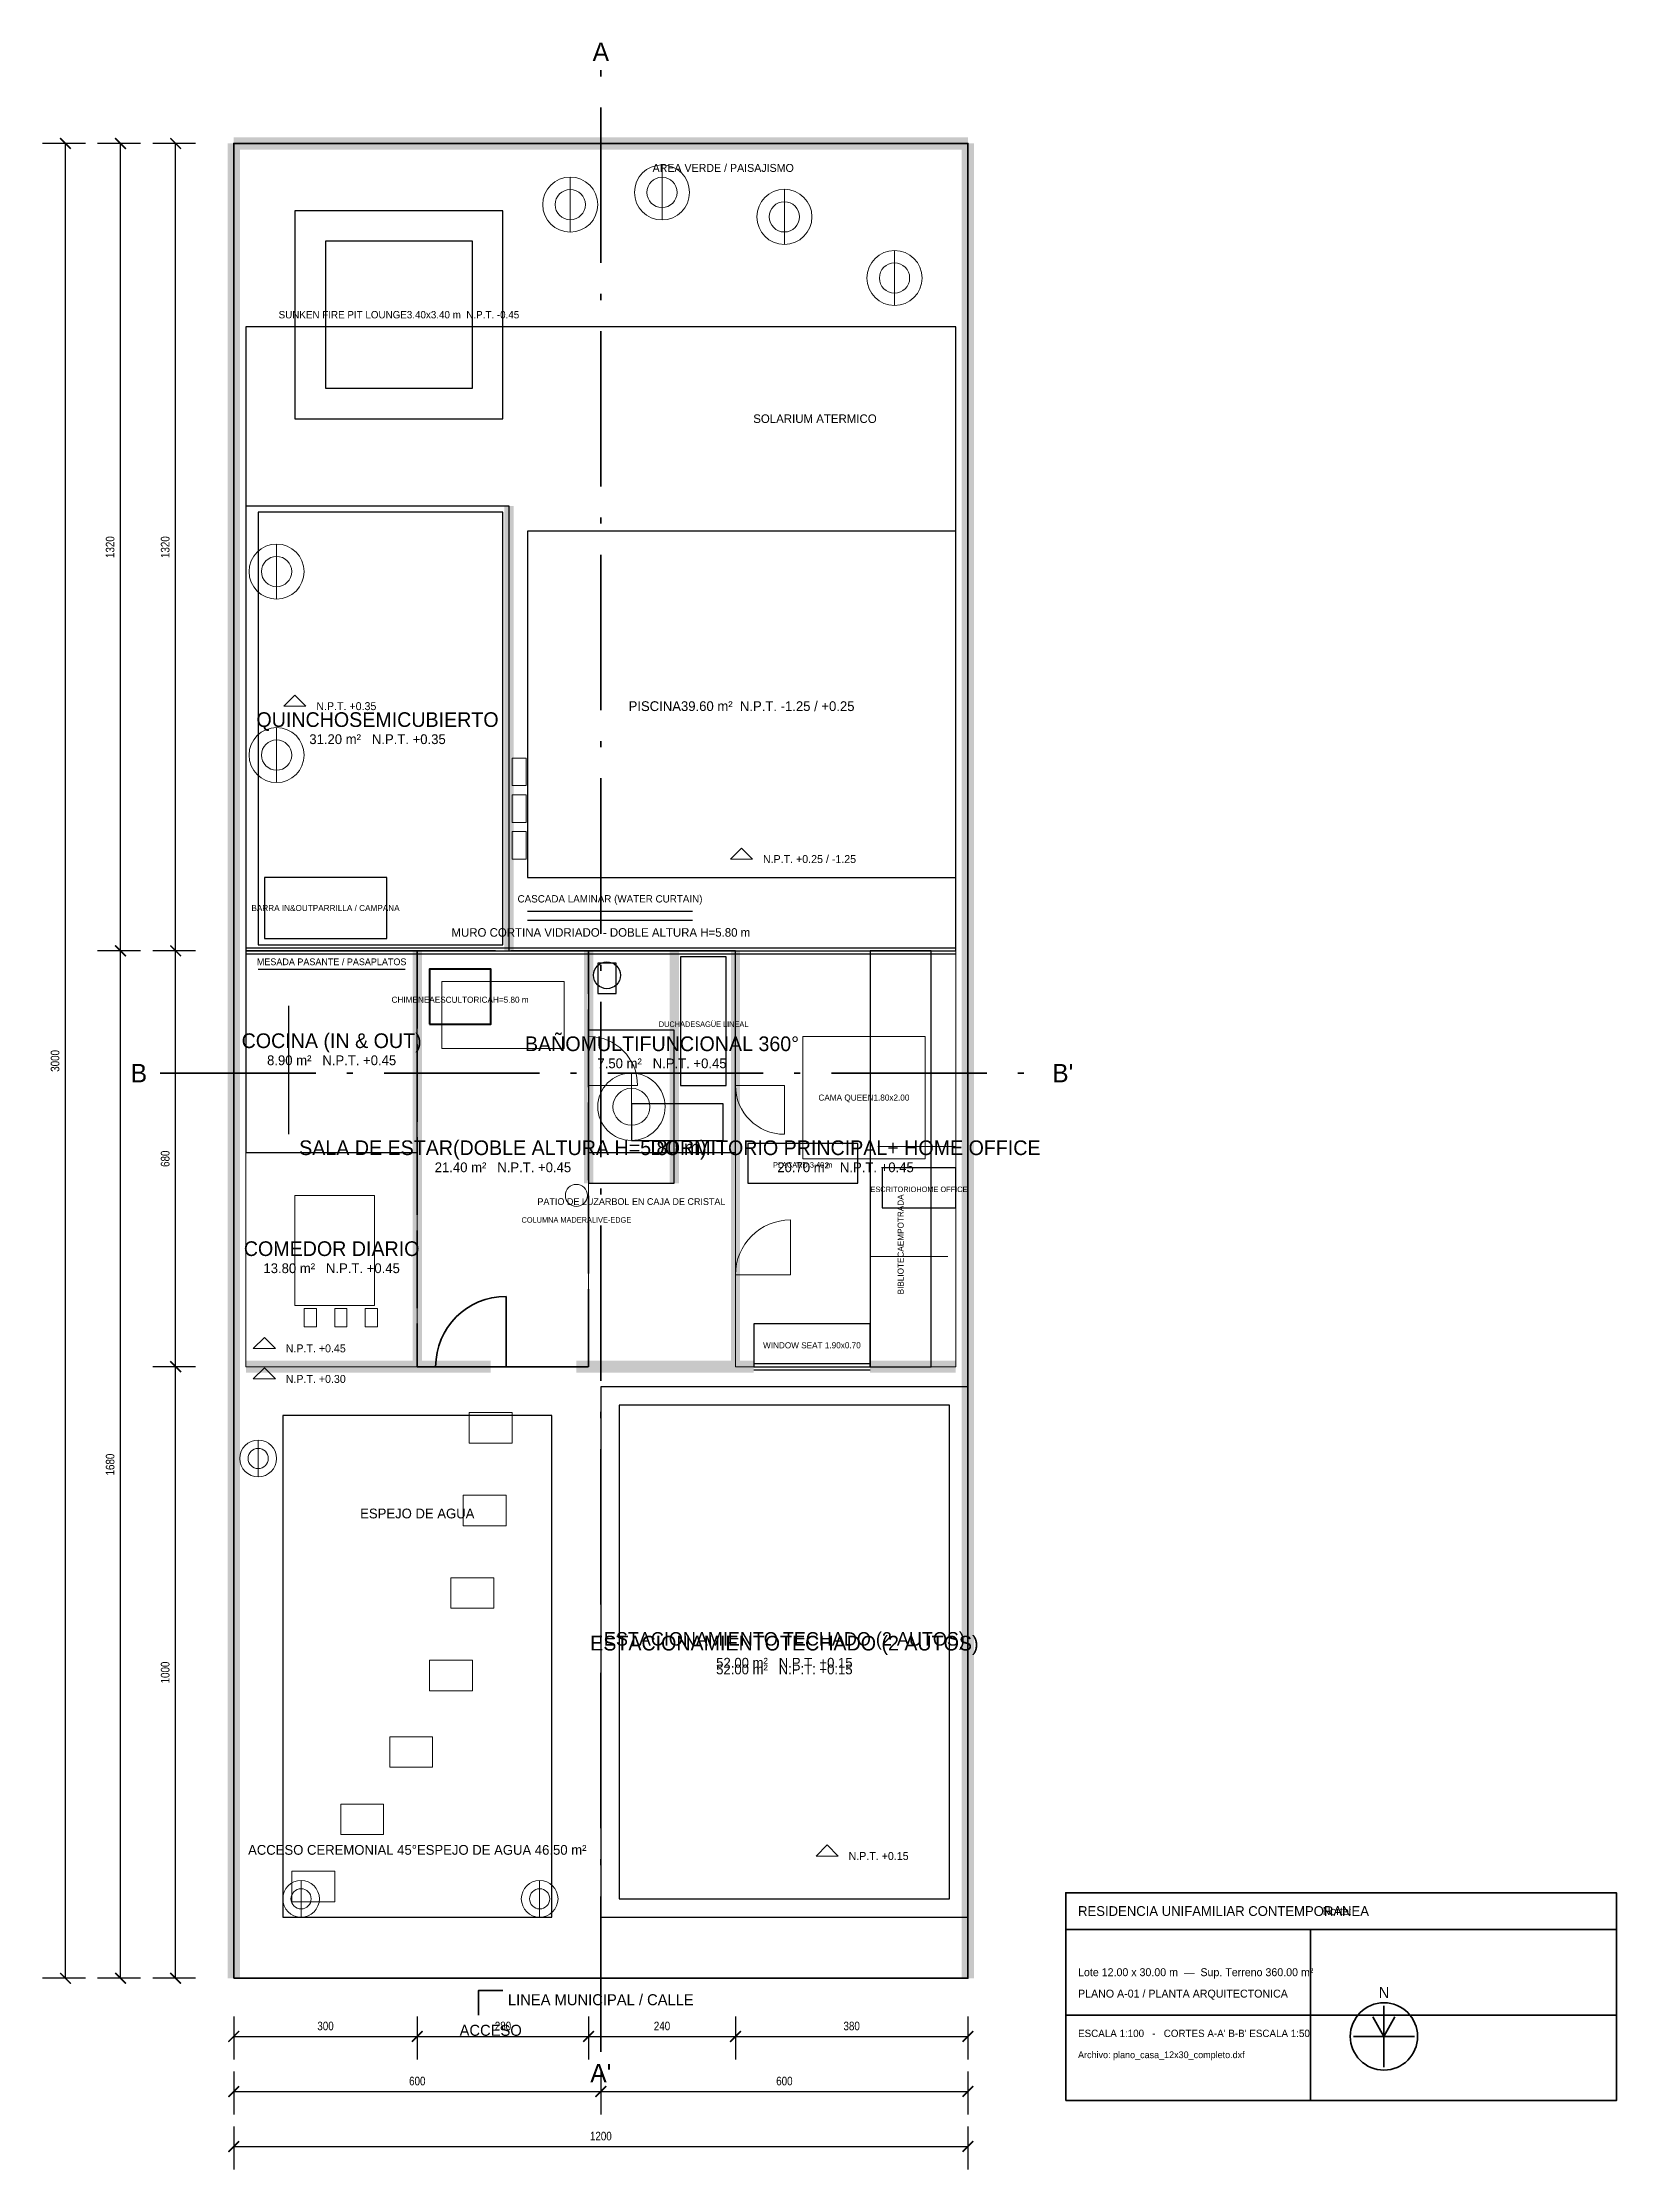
# Model space of a CAD drawing. Header units: metres. Extents: x -3.1 to 22.6, y -3.1 to 31.7.
import ezdxf
from ezdxf.enums import TextEntityAlignment as Align

# ---------------------------------------------------------------- set-up
doc = ezdxf.new("R2010")
doc.units = ezdxf.units.M
doc.linetypes.add('DASHDOT', pattern=[3.556, 2.54, -0.508, 0, -0.508])
doc.linetypes.add('DASHED', pattern=[1.524, 1.27, -0.254])
for name, color, linetype, lineweight in [('00_LINDEROS_TERRENO', 7, 'CONTINUOUS', 35), ('01_MUROS_CARGA', 7, 'CONTINUOUS', 50), ('01_TABIQUES', 8, 'CONTINUOUS', 25), ('02_PUERTA_PIVOTANTE', 30, 'CONTINUOUS', 35), ('02_PUERTAS', 1, 'CONTINUOUS', 20), ('03_VENTANALES_CORREDIZOS', 4, 'CONTINUOUS', 25), ('04_HOME_OFFICE', 210, 'CONTINUOUS', 25), ('04_MOBILIARIO_INTERIOR', 2, 'CONTINUOUS', 18), ('04_WINDOW_SEAT', 32, 'CONTINUOUS', 30), ('05_SANITARIOS_COCINA', 3, 'CONTINUOUS', 25), ('06_PISCINA_SOLARIUM', 140, 'CONTINUOUS', 30), ('07_VEGETACION_PAISAJE', 60, 'CONTINUOUS', 18), ('08_COTAS_ARQUITECTURA', 1, 'CONTINUOUS', 15), ('09_ROTULOS_AMBIENTES', 7, 'CONTINUOUS', 25), ('10_CIRCULACION_ESCALERAS', 8, 'CONTINUOUS', 20), ('11_CARATULA_TECNICA', 7, 'CONTINUOUS', 35), ('12_LINEAS_DE_CORTE', 1, 'DASHDOT', 35), ('14_LUZ_CENITAL_TRAGALUZ', 130, 'DASHED', 20), ('15_NIVELES_ARQUITECTURA', 4, 'CONTINUOUS', 18), ('16_FOGON_FIRE_PIT', 20, 'CONTINUOUS', 30), ('17_CASCADA_LAMINAR', 150, 'CONTINUOUS', 30), ('18_DOBLE_ALTURA_VACIO', 6, 'DASHED', 35), ('19_CHIMENEA_ESCULTORICA', 12, 'CONTINUOUS', 40)]:
    doc.layers.add(name, color=color, linetype=linetype, lineweight=lineweight)
doc.styles.add('OpenSansCondensed-Light', font='OpenSansCondensed-Light.ttf')
doc.dimstyles.new('EZDXF', dxfattribs={"dimtxt": 0.25, "dimasz": 0.175, "dimexe": 0.375, "dimexo": 0.125, "dimgap": 0.1, "dimtad": 1, "dimlfac": 100, "dimzin": 12, "dimdsep": 46, "dimtxsty": 'OpenSansCondensed-Light', "dimblk": 'ARCHTICK', "dimcen": 2.5, "dimazin": 3, "dimtfac": 0.5, "dimtmove": 2, "dimatfit": 3})

# ---------------------------------------------------------------- blocks, each defined once
blk = doc.blocks.new('_ARCHTICK')
at = {"color": 0, "linetype": 'BYBLOCK', "const_width": 0.15}
blk.add_lwpolyline([(-0.5, -0.5), (0.5, 0.5)], dxfattribs=at)

msp = doc.modelspace()

# ---------------------------------------------------------------- linework, layer by layer
at = {"layer": '00_LINDEROS_TERRENO'}
msp.add_lwpolyline([(0, 0), (12, 0), (12, 30), (0, 30)], close=True, dxfattribs=at)
msp.add_lwpolyline([(4, -0.6), (4, -0.2), (4.4, -0.2)], dxfattribs=at)
at = {"layer": '01_MUROS_CARGA', "const_width": 0.2}
for points in [[(0, 0), (0, 30)], [(0, 30), (12, 30)], [(12, 0), (12, 30)], [(0.2, 10), (4.2, 10)], [(5.6, 10), (8.5, 10)], [(10.4, 10), (11.8, 10)]]:
    msp.add_lwpolyline(points, dxfattribs=at)
at = {"layer": '01_TABIQUES'}
for points in [[(0.2, 16.8), (4.5, 16.8), (4.5, 24.07), (0.2, 24.07), (0.2, 16.8)], [(0.4, 16.9), (4.4, 16.9), (4.4, 23.97), (0.4, 23.97), (0.4, 16.9)], [(0.2, 13.5), (3, 13.5), (3, 16.8), (0.2, 16.8), (0.2, 13.5)], [(6, 1), (12, 1), (12, 9.67), (6, 9.67)], [(6.3, 1.3), (11.7, 1.3), (11.7, 9.37), (6.3, 9.37), (6.3, 1.3)]]:
    msp.add_lwpolyline(points, close=True, dxfattribs=at)
at = {"layer": '01_TABIQUES', "const_width": 0.15}
for points in [[(4.5, 16.8), (4.5, 24.07)], [(3, 10), (3, 16.8)], [(5.8, 13), (5.8, 16.8)], [(7.2, 13), (7.2, 16.8)], [(8.2, 10), (8.2, 16.8)]]:
    msp.add_lwpolyline(points, dxfattribs=at)
at = {"layer": '02_PUERTA_PIVOTANTE'}
for p, q in [((4.45, 10), (4.45, 11.15)), ((4.2, 10), (5.6, 10))]:
    msp.add_line(p, q, dxfattribs=at)
msp.add_arc((4.45, 10), 1.15, 90, 180, dxfattribs=at)
at = {"layer": '02_PUERTAS'}
for p, q in [((7.6, 16.8), (8.05, 16.8)), ((5.8, 14.6), (5.8, 15.4)), ((5.8, 14.6), (6.6, 14.6)), ((8.2, 14.6), (9, 14.6)), ((9, 14.6), (9, 13.8)), ((9.1, 11.5), (9.1, 12.4)), ((8.2, 11.5), (9.1, 11.5))]:
    msp.add_line(p, q, dxfattribs=at)
for centre, radius, start, end in [((5.8, 14.6), 0.8, 0, 90), ((9, 14.6), 0.8, 180, 270), ((9.1, 11.5), 0.9, 90, 180)]:
    msp.add_arc(centre, radius, start, end, dxfattribs=at)
at = {"layer": '03_VENTANALES_CORREDIZOS'}
for p, q in [((0.2, 16.85), (11.8, 16.85)), ((0.2, 16.8), (3, 16.8)), ((0.2, 16.75), (11.8, 16.75)), ((8.5, 10.05), (10.4, 10.05)), ((8.5, 9.95), (10.4, 9.95))]:
    msp.add_line(p, q, dxfattribs=at)
msp.add_lwpolyline([(5.8, 13), (7.2, 13), (7.2, 15.5), (5.8, 15.5)], close=True, dxfattribs=at)
at = {"layer": '04_HOME_OFFICE'}
for points in [[(10.4, 10), (11.4, 10), (11.4, 16.8), (10.4, 16.8)], [(8.4, 13), (10.2, 13), (10.2, 13.65), (8.4, 13.65)], [(10.6, 12.6), (11.8, 12.6), (11.8, 13.25), (10.6, 13.25)]]:
    msp.add_lwpolyline(points, close=True, dxfattribs=at)
at = {"layer": '04_MOBILIARIO_INTERIOR'}
for points in [[(3, 10), (5.8, 10), (5.8, 16.8), (3, 16.8), (3, 10)], [(8.2, 10), (11.8, 10), (11.8, 16.8), (8.2, 16.8), (8.2, 10)], [(3.4, 15.2), (5.4, 15.2), (5.4, 16.3), (3.4, 16.3)], [(9.3, 13.4), (11.3, 13.4), (11.3, 15.4), (9.3, 15.4)], [(0.2, 10), (3, 10), (3, 13.5), (0.2, 13.5), (0.2, 10)], [(1, 11), (2.3, 11), (2.3, 12.8), (1, 12.8)], [(1.15, 10.65), (1.35, 10.65), (1.35, 10.95), (1.15, 10.95)], [(1.65, 10.65), (1.85, 10.65), (1.85, 10.95), (1.65, 10.95)], [(2.15, 10.65), (2.35, 10.65), (2.35, 10.95), (2.15, 10.95)]]:
    msp.add_lwpolyline(points, close=True, dxfattribs=at)
msp.add_circle((5.6, 12.8), 0.18, dxfattribs=at)
at = {"layer": '04_WINDOW_SEAT'}
msp.add_lwpolyline([(8.5, 10), (10.4, 10), (10.4, 10.7), (8.5, 10.7)], close=True, dxfattribs=at)
at = {"layer": '05_SANITARIOS_COCINA'}
for p, q in [((0.4, 16.5), (2.8, 16.5)), ((0.9, 13.8), (0.9, 15.9))]:
    msp.add_line(p, q, dxfattribs=at)
for points in [[(0.5, 17), (2.5, 17), (2.5, 18), (0.5, 18)], [(5.8, 13.5), (8.2, 13.5), (8.2, 16.8), (5.8, 16.8), (5.8, 13.5)], [(7.3, 14.6), (8.05, 14.6), (8.05, 16.7), (7.3, 16.7)], [(5.95, 16.1), (6.25, 16.1), (6.25, 16.6), (5.95, 16.6)], [(6.5, 13.7), (8, 13.7), (8, 14.3), (6.5, 14.3)]]:
    msp.add_lwpolyline(points, close=True, dxfattribs=at)
msp.add_circle((6.1, 16.4), 0.22, dxfattribs=at)
at = {"layer": '06_PISCINA_SOLARIUM'}
for points in [[(0.2, 16.8), (11.8, 16.8), (11.8, 27), (0.2, 27), (0.2, 16.8)], [(4.8, 18), (11.8, 18), (11.8, 23.66), (4.8, 23.66)], [(0.8, 1), (5.2, 1), (5.2, 9.2), (0.8, 9.2), (0.8, 1)]]:
    msp.add_lwpolyline(points, close=True, dxfattribs=at)
at = {"layer": '07_VEGETACION_PAISAJE'}
for p, q in [((7, 28.75), (7, 29.65)), ((5.5, 28.55), (5.5, 29.45)), ((9, 28.35), (9, 29.25)), ((10.8, 27.35), (10.8, 28.25)), ((0.7, 22.55), (0.7, 23.45)), ((0.7, 19.55), (0.7, 20.45)), ((6.5, 13.7), (6.5, 14.8)), ((0.4, 8.2), (0.4, 8.8)), ((1.1, 1), (1.1, 1.6)), ((5, 1), (5, 1.6))]:
    msp.add_line(p, q, dxfattribs=at)
for centre, radius in [((7, 29.2), 0.45), ((5.5, 29), 0.45), ((5.5, 29), 0.2475), ((7, 29.2), 0.2475), ((9, 28.8), 0.45), ((9, 28.8), 0.2475), ((10.8, 27.8), 0.45), ((10.8, 27.8), 0.2475), ((0.7, 23), 0.45), ((0.7, 23), 0.2475), ((0.7, 20), 0.45), ((0.7, 20), 0.2475), ((6.5, 14.25), 0.55), ((6.5, 14.25), 0.3025), ((0.4, 8.5), 0.3), ((0.4, 8.5), 0.165), ((1.1, 1.3), 0.3), ((1.1, 1.3), 0.165), ((5, 1.3), 0.3), ((5, 1.3), 0.165)]:
    msp.add_circle(centre, radius, dxfattribs=at)
at = {"layer": '10_CIRCULACION_ESCALERAS'}
for points in [[(4.55, 19.5), (4.78, 19.5), (4.78, 19.95), (4.55, 19.95)], [(4.55, 18.9), (4.78, 18.9), (4.78, 19.35), (4.55, 19.35)], [(4.55, 18.3), (4.78, 18.3), (4.78, 18.75), (4.55, 18.75)], [(3.85, 8.75), (4.55, 8.75), (4.55, 9.25), (3.85, 9.25)], [(3.75, 7.4), (4.45, 7.4), (4.45, 7.9), (3.75, 7.9)], [(3.55, 6.05), (4.25, 6.05), (4.25, 6.55), (3.55, 6.55)], [(3.2, 4.7), (3.9, 4.7), (3.9, 5.2), (3.2, 5.2)], [(2.55, 3.45), (3.25, 3.45), (3.25, 3.95), (2.55, 3.95)], [(1.75, 2.35), (2.45, 2.35), (2.45, 2.85), (1.75, 2.85)], [(0.95, 1.25), (1.65, 1.25), (1.65, 1.75), (0.95, 1.75)]]:
    msp.add_lwpolyline(points, close=True, dxfattribs=at)
at = {"layer": '11_CARATULA_TECNICA'}
for p, q in [((13.6, 0.8), (22.6, 0.8)), ((17.6, -2), (17.6, 0.8)), ((13.6, -0.6), (22.6, -0.6)), ((18.8, -0.95), (18.62, -0.63)), ((18.8, -1.45), (18.8, -0.45)), ((18.8, -0.95), (18.98, -0.63)), ((18.3, -0.95), (19.3, -0.95))]:
    msp.add_line(p, q, dxfattribs=at)
msp.add_lwpolyline([(13.6, -2), (22.6, -2), (22.6, 1.4), (13.6, 1.4)], close=True, dxfattribs=at)
msp.add_circle((18.8, -0.95), 0.55, dxfattribs=at)
at = {"layer": '12_LINEAS_DE_CORTE'}
for p, q in [((6, -1.2), (6, 31.2)), ((-1.2, 14.8), (13.2, 14.8))]:
    msp.add_line(p, q, dxfattribs=at)
at = {"layer": '14_LUZ_CENITAL_TRAGALUZ'}
for points in [[(7.3, 14.6), (8.05, 14.6), (8.05, 16.7), (7.3, 16.7), (7.3, 14.6)], [(5.8, 13), (7.2, 13), (7.2, 15.5), (5.8, 15.5), (5.8, 13)], [(10.4, 11.8), (11.8, 11.8), (11.8, 13.6), (10.4, 13.6), (10.4, 11.8)]]:
    msp.add_lwpolyline(points, close=True, dxfattribs=at)
at = {"layer": '15_NIVELES_ARQUITECTURA'}
for p, q in [((0.82, 20.8), (1, 20.98)), ((1.18, 20.8), (1, 20.98)), ((0.82, 20.8), (1.18, 20.8)), ((8.12, 18.3), (8.3, 18.48)), ((8.48, 18.3), (8.3, 18.48)), ((8.12, 18.3), (8.48, 18.3)), ((0.32, 10.3), (0.5, 10.48)), ((0.68, 10.3), (0.5, 10.48)), ((0.32, 10.3), (0.68, 10.3)), ((0.32, 9.8), (0.5, 9.98)), ((0.32, 9.8), (0.68, 9.8)), ((0.68, 9.8), (0.5, 9.98)), ((9.52, 2), (9.7, 2.18)), ((9.88, 2), (9.7, 2.18)), ((9.52, 2), (9.88, 2))]:
    msp.add_line(p, q, dxfattribs=at)
at = {"layer": '16_FOGON_FIRE_PIT'}
for points in [[(1, 25.5), (4.4, 25.5), (4.4, 28.9), (1, 28.9)], [(1.5, 26), (3.9, 26), (3.9, 28.4), (1.5, 28.4)]]:
    msp.add_lwpolyline(points, close=True, dxfattribs=at)
at = {"layer": '17_CASCADA_LAMINAR'}
for p, q in [((4.8, 17.45), (7.5, 17.45)), ((4.8, 17.3), (7.5, 17.3))]:
    msp.add_line(p, q, dxfattribs=at)
at = {"layer": '18_DOBLE_ALTURA_VACIO'}
msp.add_lwpolyline([(3, 10), (5.8, 10), (5.8, 16.8), (3, 16.8), (3, 10)], close=True, dxfattribs=at)
at = {"layer": '19_CHIMENEA_ESCULTORICA'}
msp.add_lwpolyline([(3.2, 15.6), (4.2, 15.6), (4.2, 16.5), (3.2, 16.5)], close=True, dxfattribs=at)

# ---------------------------------------------------------------- texts
at = {"layer": '00_LINDEROS_TERRENO'}
msp.add_text('LINEA MUNICIPAL / CALLE', height=0.18, dxfattribs=at).set_placement((6, -0.35), align=Align.MIDDLE_CENTER)
at = {"layer": '03_VENTANALES_CORREDIZOS'}
msp.add_text('MURO CORTINA VIDRIADO - DOBLE ALTURA H=5.80 m', height=0.14, dxfattribs=at).set_placement((6, 17.1), align=Align.MIDDLE_CENTER)
at = {"layer": '04_HOME_OFFICE'}
for s, p in [('PLACARD 3.40 m', (9.3, 13.3)), ('ESCRITORIOHOME OFFICE', (11.2, 12.9))]:
    msp.add_text(s, height=0.09, dxfattribs=at).set_placement(p, align=Align.MIDDLE_CENTER)
msp.add_text('BIBLIOTECAEMPOTRADA', height=0.1, rotation=90, dxfattribs=at).set_placement((10.9, 12), align=Align.MIDDLE_CENTER)
at = {"layer": '04_MOBILIARIO_INTERIOR'}
for s, height, p in [('CAMA QUEEN1.80x2.00', 0.1, (10.3, 14.4)), ('COLUMNA MADERALIVE-EDGE', 0.09, (5.6, 12.4))]:
    msp.add_text(s, height=height, dxfattribs=at).set_placement(p, align=Align.MIDDLE_CENTER)
at = {"layer": '04_WINDOW_SEAT'}
msp.add_text('WINDOW SEAT 1.90x0.70', height=0.1, dxfattribs=at).set_placement((9.45, 10.35), align=Align.MIDDLE_CENTER)
at = {"layer": '05_SANITARIOS_COCINA'}
for s, height, p in [('BARRA IN&OUTPARRILLA / CAMPANA', 0.1, (1.5, 17.5)), ('MESADA PASANTE / PASAPLATOS', 0.11, (1.6, 16.62)), ('DUCHADESAGÜE LINEAL', 0.09, (7.68, 15.6))]:
    msp.add_text(s, height=height, dxfattribs=at).set_placement(p, align=Align.MIDDLE_CENTER)
at = {"layer": '06_PISCINA_SOLARIUM'}
for s, height, p in [('SOLARIUM ATERMICO', 0.14, (9.5, 25.5)), ('PISCINA39.60 m²  N.P.T. -1.25 / +0.25', 0.16, (8.3, 20.8))]:
    msp.add_text(s, height=height, dxfattribs=at).set_placement(p, align=Align.MIDDLE_CENTER)
at = {"layer": '07_VEGETACION_PAISAJE'}
for s, height, p in [('AREA VERDE / PAISAJISMO', 0.13, (8, 29.6)), ('PATIO DE LUZARBOL EN CAJA DE CRISTAL', 0.11, (6.5, 12.7))]:
    msp.add_text(s, height=height, dxfattribs=at).set_placement(p, align=Align.MIDDLE_CENTER)
at = {"layer": '09_ROTULOS_AMBIENTES'}
for s, height, p in [('QUINCHOSEMICUBIERTO', 0.24, (2.35, 20.58)), ('31.20 m²   N.P.T. +0.35', 0.16, (2.35, 20.26)), ('COCINA (IN & OUT)', 0.24, (1.6, 15.33)), ('BAÑOMULTIFUNCIONAL 360°', 0.24, (7, 15.28)), ('8.90 m²   N.P.T. +0.45', 0.16, (1.6, 15.01)), ('7.50 m²   N.P.T. +0.45', 0.16, (7, 14.96)), ('SALA DE ESTAR(DOBLE ALTURA H=5.80 m)', 0.24, (4.4, 13.58)), ('DORMITORIO PRINCIPAL+ HOME OFFICE', 0.24, (10, 13.58)), ('21.40 m²   N.P.T. +0.45', 0.16, (4.4, 13.26)), ('20.70 m²   N.P.T. +0.45', 0.16, (10, 13.26)), ('COMEDOR DIARIO', 0.24, (1.6, 11.93)), ('13.80 m²   N.P.T. +0.45', 0.16, (1.6, 11.61)), ('ESPEJO DE AGUA', 0.16, (3, 7.6)), ('ESTACIONAMIENTOTECHADO (2 AUTOS)', 0.24, (9, 5.48)), ('ESTACIONAMIENTO TECHADO (2 AUTOS)', 0.22, (9, 5.55)), ('52.00 m²   N.P.T. +0.15', 0.16, (9, 5.16)), ('52.00 m²   N.P.T. +0.15', 0.16, (9, 5.05)), ('ACCESO CEREMONIAL 45°ESPEJO DE AGUA 46.50 m²', 0.16, (3, 2.1))]:
    msp.add_text(s, height=height, dxfattribs=at).set_placement(p, align=Align.MIDDLE_CENTER)
at = {"layer": '11_CARATULA_TECNICA'}
for s, height, p in [('RESIDENCIA UNIFAMILIAR CONTEMPORANEA', 0.16, (13.8, 1.1)), ('Norte:', 0.13, (17.8, 1.1)), ('Lote 12.00 x 30.00 m  —  Sup. Terreno 360.00 m²', 0.13, (13.8, 0.1)), ('PLANO A-01 / PLANTA ARQUITECTONICA', 0.13, (13.8, -0.25)), ("ESCALA 1:100   -   CORTES A-A' B-B' ESCALA 1:50", 0.12, (13.8, -0.9)), ('Archivo: plano_casa_12x30_completo.dxf', 0.11, (13.8, -1.25))]:
    msp.add_text(s, height=height, dxfattribs=at).set_placement(p, align=Align.MIDDLE_LEFT)
for s, p in [('N', (18.8, -0.23)), ('ACCESO', (4.2, -0.85))]:
    msp.add_text(s, height=0.18, dxfattribs=at).set_placement(p, align=Align.MIDDLE_CENTER)
at = {"layer": '12_LINEAS_DE_CORTE'}
for s, p in [('A', (6, 31.5)), ('B', (-1.55, 14.8)), ("B'", (13.55, 14.8)), ("A'", (6, -1.55))]:
    msp.add_text(s, height=0.3, dxfattribs=at).set_placement(p, align=Align.MIDDLE_CENTER)
at = {"layer": '15_NIVELES_ARQUITECTURA'}
for s, p in [('N.P.T. +0.35', (1.35, 20.8)), ('N.P.T. +0.25 / -1.25', (8.65, 18.3)), ('N.P.T. +0.45', (0.85, 10.3)), ('N.P.T. +0.30', (0.85, 9.8)), ('N.P.T. +0.15', (10.05, 2))]:
    msp.add_text(s, height=0.13, dxfattribs=at).set_placement(p, align=Align.MIDDLE_LEFT)
at = {"layer": '16_FOGON_FIRE_PIT'}
msp.add_text('SUNKEN FIRE PIT LOUNGE3.40x3.40 m  N.P.T. -0.45', height=0.12, dxfattribs=at).set_placement((2.7, 27.2), align=Align.MIDDLE_CENTER)
at = {"layer": '17_CASCADA_LAMINAR'}
msp.add_text('CASCADA LAMINAR (WATER CURTAIN)', height=0.12, dxfattribs=at).set_placement((6.15, 17.65), align=Align.MIDDLE_CENTER)
at = {"layer": '19_CHIMENEA_ESCULTORICA'}
msp.add_text('CHIMENEAESCULTORICAH=5.80 m', height=0.1, dxfattribs=at).set_placement((3.7, 16), align=Align.MIDDLE_CENTER)

# ---------------------------------------------------------------- dimensions: what is measured, and where the dimension line sits
at = {"layer": '08_COTAS_ARQUITECTURA'}
for base, p1, p2 in [((-2.75, 0), (-2.3, 0), (-2.3, 30)), ((-1.85, 16.8), (-1.4, 16.8), (-1.4, 30)), ((-0.95, 16.8), (-0.5, 16.8), (-0.5, 30)), ((-1.85, 0), (-1.4, 0), (-1.4, 16.8)), ((-0.95, 10), (-0.5, 10), (-0.5, 16.8)), ((-0.95, 0), (-0.5, 0), (-0.5, 10))]:
    msp.add_linear_dim(base=base, p1=p1, p2=p2, angle=90, dimstyle='EZDXF', override={"dimtxt": 0.14}, dxfattribs=at).render()
for base, p1, p2 in [((0, -0.95), (0, -0.5), (3, -0.5)), ((3, -0.95), (3, -0.5), (5.8, -0.5)), ((5.8, -0.95), (5.8, -0.5), (8.2, -0.5)), ((8.2, -0.95), (8.2, -0.5), (12, -0.5)), ((0, -1.85), (0, -1.4), (6, -1.4)), ((6, -1.85), (6, -1.4), (12, -1.4)), ((0, -2.75), (0, -2.3), (12, -2.3))]:
    msp.add_linear_dim(base=base, p1=p1, p2=p2, dimstyle='EZDXF', override={"dimtxt": 0.14}, dxfattribs=at).render()

doc.saveas('drawing.dxf')
